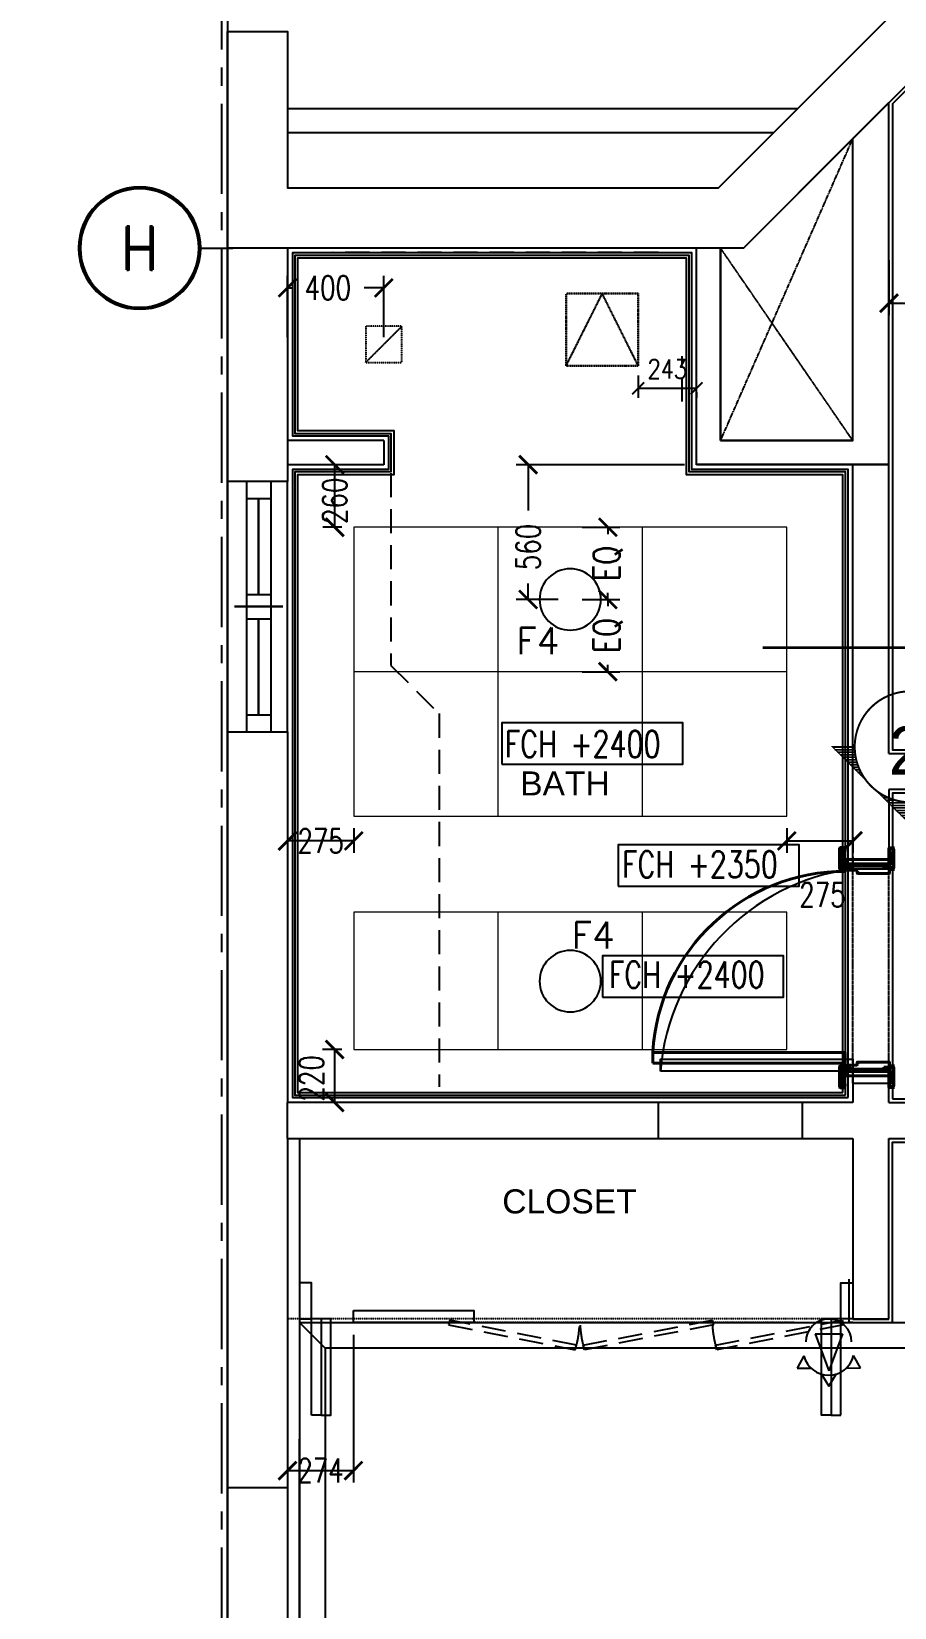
# Model space of a CAD drawing. Header units: millimetres. Extents: x 186805 to 449048, y 2167 to 51540.
# Drawn here: x 419714 to 423301, y 9284 to 15832 of the extents above; entities that cross this region are included whole.
import ezdxf
from ezdxf.enums import TextEntityAlignment as Align

# ---------------------------------------------------------------- set-up
doc = ezdxf.new("R2010")
doc.units = ezdxf.units.MM
for name, pattern in [('BC$0$DASHDOT2', [0.5, 0.25, -0.125, 0, -0.125]), ('BC$0$HIDDEN', [0.375, 0.25, -0.125]), ('BC$0$XR-BAS2-BLOCK-B$1$CENTER', [2, 1.25, -0.25, 0.25, -0.25]), ('CENTER', [2, 1.25, -0.25, 0.25, -0.25]), ('HIDDEN', [0.375, 0.25, -0.125]), ('HIDDEN2', [0.1875, 0.125, -0.0625]), ('PHANTOM2', [1.25, 0.625, -0.125, 0.125, -0.125, 0.125, -0.125]), ('TYPICAL.FLR HVAC DUCTING_xref(NID-R5-MO)$0$TYPICAL FLR.-HVAC_xref$0$HIDDEN', [0.375, 0.25, -0.125])]:
    doc.linetypes.add(name, pattern=pattern)
doc.layers.get('0').update_dxf_attribs({"linetype": 'CONTINUOUS'})
doc.layers.get('Defpoints').update_dxf_attribs({"linetype": 'CONTINUOUS'})
for name, color, linetype, lineweight in [('0-60x60-C', 3, 'CONTINUOUS', 13), ('1', 130, 'CONTINUOUS', 40), ('ACCESS PANEL', 170, 'CONTINUOUS', 30), ('wall', 4, 'CONTINUOUS', 25)]:
    doc.layers.add(name, color=color, linetype=linetype, lineweight=lineweight)
for name, color, linetype in [('0-cornice-C', 3, 'CONTINUOUS'), ('0TG-grid', 9, 'CENTER'), ('0TG-opening indicator', 8, 'PHANTOM2'), ('0TG-text', 4, 'CONTINUOUS'), ('5 cm Ins.plasticboard', 211, 'CONTINUOUS'), ('A-ABOVE DOOR', 1, 'HIDDEN2'), ('A-CONC-BLDG', 6, 'CONTINUOUS'), ('a-door', 4, 'CONTINUOUS'), ('a-hatch shaft', 7, 'CONTINUOUS'), ('A-JOINT', 4, 'CONTINUOUS'), ('a-wall', 140, 'CONTINUOUS'), ('A-WIND', 4, 'CONTINUOUS'), ('ALAN', 6, 'CONTINUOUS'), ('BC$0$SHORE-AXE$0$A-SYMBOLS', 55, 'CONTINUOUS'), ('BC-dim', 1, 'CONTINUOUS'), ('BC-TILES', 2, 'CONTINUOUS'), ('dimension', 7, 'CONTINUOUS'), ('E-ARMATUR', 2, 'CONTINUOUS'), ('MEP', 16, 'CONTINUOUS'), ('SHADOW LINE', 151, 'CONTINUOUS'), ('SITE SURVEY ROOM$0$SITE SURVEY ROOM$0$DECORATIVE DETAILS-1$0$WALL FIXTURE DETAILS$0$ECO-WORLD DETAILS$0$FINAL ECO-1#$0$REV ECO$0$FINAL DRGS1$0$REFER', 7, 'CONTINUOUS'), ('TEXT', 3, 'CONTINUOUS')]:
    doc.layers.add(name, color=color, linetype=linetype)
doc.layers.add('D-ACC 100mm THICK', color=172, linetype='CONTINUOUS', true_color=0x0a0adb)
doc.layers.add('D-ACC-150MM THICK', color=97, linetype='CONTINUOUS', true_color=0x309d2a)
doc.styles.add('BC$0$SHORE-AXE$0$ROMAND', font='ROMAND')
doc.styles.add('BW.B$0$SAS', font='sanss___.ttf')
doc.styles.add('ROMANS', font='ROMANS.shx', dxfattribs={"width": 0.8})
doc.styles.add('ROMANS_075', font='romans.shx', dxfattribs={"width": 0.75})
doc.dimstyles.new('ARCH_1-50B$0', dxfattribs={"dimscale": 1000, "dimtxt": 0.11, "dimasz": 0.075, "dimexe": 0.05, "dimexo": 0.05, "dimgap": 0.055, "dimtad": 0, "dimdec": 0, "dimrnd": 1, "dimzin": 12, "dimdsep": 46, "dimtxsty": 'ROMANS_075', "dimblk1": 'ARCHTICK', "dimblk2": 'ARCHTICK', "dimsah": 1, "dimcen": 0.07, "dimclrd": 9, "dimclre": 9, "dimadec": 0, "dimazin": 0, "dimtfac": 1, "dimtdec": 0, "dimtofl": 0, "dimtmove": 0, "dimatfit": 3, "dimldrblk": 'ARCHTICK', "dimfxl": 0.05, "dimtolj": 1, "dimtzin": 12, "dimarcsym": 0})
doc.dimstyles.new('DIM-100', dxfattribs={"dimtxt": 90, "dimasz": 40, "dimexe": 40, "dimexo": 40, "dimgap": 40, "dimtad": 1, "dimdec": 0, "dimtxsty": 'ROMANS', "dimblk": 'ARCHTICK', "dimcen": 150, "dimclrd": 30, "dimclre": 30, "dimclrt": 30, "dimadec": 0, "dimazin": 0, "dimtfac": 1, "dimtdec": 0, "dimtmove": 0, "dimatfit": 3, "dimfxl": 1, "dimarcsym": 0})

# ---------------------------------------------------------------- blocks, each defined once
blk = doc.blocks.new('A$C7C4A1575')
at = {"layer": 'A-ABOVE DOOR', "color": 8}
for p, q in [((25895.1, 41050), (28245.1, 41050)), ((25745.1, 40070), (25745.1, 39140)), ((25895.1, 40070), (25895.1, 39140))]:
    blk.add_line(p, q, dxfattribs=at)
at = {"layer": 'A-ABOVE DOOR', "color": 8, "linetype": 'Continuous'}
for p, q in [((28245.1, 38610), (28245.1, 37570)), ((28495.1, 38610), (28495.1, 37570))]:
    blk.add_line(p, q, dxfattribs=at)
at = {"layer": 'A-CONC-BLDG', "color": 8}
blk.add_lwpolyline([(28495.1, 41750), (28245.1, 41750), (28245.1, 45150), (28495.1, 45150)], close=True, dxfattribs=at)
blk.add_lwpolyline([(23051.2, 31615.1), (22945.1, 31721.2), (22945.1, 33194.8), (26350.3, 36600), (28495.1, 36600), (28495.1, 35700), (28245.1, 35700), (28245.1, 36350), (26453.8, 36350), (23195.1, 33091.3), (23195.1, 31759)], dxfattribs=at)
at = {"layer": 'a-door', "color": 8, "lineweight": -3}
for points in [[(25945.1, 41450), (25945.1, 40900), (25895.1, 40900), (25895.1, 41050), (26025.1, 41050)], [(25985.1, 41450), (25945.1, 41450)], [(25985.1, 41050), (25985.1, 41450), (26025.1, 41450), (26025.1, 41050)], [(28105.1, 41450), (28065.1, 41450), (28065.1, 41050), (28145.1, 41050)], [(28105.1, 41050), (28105.1, 41450), (28145.1, 41450)], [(28145.1, 41450), (28145.1, 40900), (28195.1, 40900), (28195.1, 41050), (28145.1, 41050)]]:
    blk.add_lwpolyline(points, dxfattribs=at)
at = {"layer": 'a-door', "color": 8}
for points in [[(25745.1, 40070), (25745.1, 40020), (26695.1, 40020)], [(26695.1, 40020), (26695.1, 39970), (25895.1, 39970), (25895.1, 40070)], [(25895.1, 39130), (25895.1, 39180), (25745.1, 39180), (25745.1, 39130)]]:
    blk.add_lwpolyline(points, dxfattribs=at)
blk.add_arc((25775.3, 40095.1), 922.9, 277.46101, 355.33335, dxfattribs=at)
at = {"layer": 'A-JOINT', "color": 8}
blk.add_line((28195.1, 44900), (28195.1, 41550), dxfattribs=at)
blk.add_lwpolyline([(28245.1, 40300), (28195.1, 40300), (28195.1, 44900)], dxfattribs=at)
at = {"layer": 'a-wall', "color": 8}
for p, q in [((28245.1, 40300), (28245.1, 41750)), ((28495.1, 41750), (28495.1, 38610)), ((25745.1, 41050), (25745.1, 40300)), ((25895.1, 41050), (25745.1, 41050)), ((25895.1, 40300), (25895.1, 41050)), ((25745.1, 40300), (25505.1, 40300)), ((28245.1, 40300), (25895.1, 40300)), ((25745.1, 40150), (25505.1, 40150)), ((25745.1, 40150), (25745.1, 40070)), ((25895.1, 40150), (28245.1, 40150)), ((25895.1, 40070), (25895.1, 40150)), ((28245.1, 38610), (28245.1, 40150)), ((25895.1, 40070), (25745.1, 40070)), ((25745.1, 38850), (25745.1, 39140)), ((25745.1, 39140), (25895.1, 39140)), ((25895.1, 39140), (25895.1, 37500)), ((25895.1, 39140), (25895.1, 37500)), ((23045.1, 38850), (25745.1, 38850)), ((25745.1, 38700), (23045.1, 38700)), ((25745.1, 38700), (25745.1, 35994.8)), ((25745.1, 38700), (25745.1, 35994.8)), ((28495.1, 38610), (28245.1, 38610)), ((28245.1, 37570), (28495.1, 37570)), ((28245.1, 36600), (28245.1, 37570)), ((28495.1, 37570), (28495.1, 36600)), ((25745.1, 37500), (26545.1, 37500)), ((25745.1, 37500), (26545.1, 37500)), ((26545.1, 37500), (26545.1, 36600)), ((26545.1, 37500), (26545.1, 36600)), ((27845.1, 37400), (27845.1, 37500)), ((27845.1, 37400), (27845.1, 37500)), ((25895.1, 37400), (25895.1, 36144.8)), ((25895.1, 37400), (26445.1, 37400)), ((25895.1, 37400), (25895.1, 36144.8)), ((25895.1, 37400), (26445.1, 37400)), ((26445.1, 37400), (26445.1, 36600)), ((26445.1, 37400), (26445.1, 36600)), ((27845.1, 37400), (28245.1, 37400)), ((27845.1, 37400), (28245.1, 37400)), ((28245.1, 36120), (26223.8, 36120)), ((28245.1, 36020), (26123.8, 36020))]:
    blk.add_line(p, q, dxfattribs=at)
at = {"layer": 'A-WIND', "color": 8}
for p, q in [((28315.1, 37570), (28315.1, 38610)), ((28415.1, 37570), (28415.1, 38610)), ((28415.1, 38540), (28315.1, 38540)), ((28365.1, 38540), (28365.1, 38140)), ((28415.1, 38140), (28315.1, 38140)), ((28265.1, 38090), (28465.1, 38090)), ((28415.1, 38040), (28315.1, 38040)), ((28365.1, 38040), (28365.1, 37640)), ((28415.1, 37640), (28315.1, 37640))]:
    blk.add_line(p, q, dxfattribs=at)
at = {"layer": 'ALAN', "color": 8}
blk.add_lwpolyline([(29807.5, 32774), (28495.1, 34086.4), (28495.1, 45150), (27320.1, 45150), (27320.1, 45100), (25320.1, 45100), (25320.1, 45150), (23620.1, 45150), (23620.1, 45100), (21620.1, 45100), (21620.1, 45150), (19920.1, 45150)], dxfattribs=at)
blk = doc.blocks.new('A$C32DD6ECA')
at = {"layer": '0-60x60-C', "color": 16, "xscale": 0.0418312498368323, "yscale": 0.0418312498368323, "zscale": 0.0418312498368323, "rotation": 180}
blk.add_blockref('A$C7C4A1575', (4397.08, 2202.64), dxfattribs=at)
blk = doc.blocks.new('W3')
at = {"layer": 'A-WIND'}
for p, q in [((-500, 230), (-500, 30)), ((-1020, 180), (20, 180)), ((-950, 80), (-950, 180)), ((-550, 80), (-550, 180)), ((-450, 80), (-450, 180)), ((-50, 80), (-50, 180)), ((-1020, 80), (20, 80)), ((-550, 130), (-950, 130)), ((-50, 130), (-450, 130))]:
    blk.add_line(p, q, dxfattribs=at)
blk = doc.blocks.new('_ArchTick')
at = {"color": 0, "linetype": 'ByBlock', "const_width": 0.15}
blk.add_lwpolyline([(-0.5, -0.5), (0.5, 0.5)], dxfattribs=at)
blk = doc.blocks.new('*D37')
at = {"layer": 'Defpoints', "color": 0, "transparency": 16777216}
for p in [(-580576.9, -210324.1), (-580851.9, -210397.9), (-580851.9, -210427.3)]:
    blk.add_point(p, dxfattribs=at)
at = {"layer": 'dimension', "color": 9, "lineweight": -2, "transparency": 16777216}
for p, q in [((-580576.9, -210374.1), (-580576.9, -210477.3)), ((-580576.9, -210427.3), (-580851.9, -210427.3)), ((-580851.9, -210447.9), (-580851.9, -210477.3))]:
    blk.add_line(p, q, dxfattribs=at)
at = {"layer": 'dimension', "color": 9, "lineweight": -2, "transparency": 16777216, "xscale": 75, "yscale": 75, "zscale": 75, "rotation": 180}
blk.add_blockref('_ArchTick', (-580851.9, -210427.3), dxfattribs=at)
at = {"layer": 'dimension', "color": 9, "lineweight": -2, "transparency": 16777216, "xscale": 75, "yscale": 75, "zscale": 75}
blk.add_blockref('_ArchTick', (-580576.9, -210427.3), dxfattribs=at)
at = {"layer": 'dimension', "color": 0, "transparency": 16777216, "insert": (-580714.4, -210427.3), "char_height": 100, "attachment_point": 5, "style": 'ROMANS_075'}
blk.add_mtext('\\A1;275', dxfattribs=at)
blk = doc.blocks.new('*D39')
at = {"layer": 'Defpoints', "color": 0, "transparency": 16777216}
for p in [(-578776.9, -210324.1), (-578501.9, -210361.4), (-578501.9, -210427.3)]:
    blk.add_point(p, dxfattribs=at)
at = {"layer": 'dimension', "color": 9, "lineweight": -2, "transparency": 16777216}
for p, q in [((-578776.9, -210374.1), (-578776.9, -210477.3)), ((-578776.9, -210427.3), (-578501.9, -210427.3)), ((-578501.9, -210411.4), (-578501.9, -210477.3))]:
    blk.add_line(p, q, dxfattribs=at)
at = {"layer": 'dimension', "color": 9, "lineweight": -2, "transparency": 16777216, "xscale": 75, "yscale": 75, "zscale": 75, "rotation": 180}
blk.add_blockref('_ArchTick', (-578776.9, -210427.3), dxfattribs=at)
at = {"layer": 'dimension', "color": 9, "lineweight": -2, "transparency": 16777216, "xscale": 75, "yscale": 75, "zscale": 75}
blk.add_blockref('_ArchTick', (-578501.9, -210427.3), dxfattribs=at)
at = {"layer": 'dimension', "color": 0, "transparency": 16777216, "insert": (-578628.5, -210651.3), "char_height": 100, "attachment_point": 5, "style": 'ROMANS_075'}
blk.add_mtext('\\A1;275', dxfattribs=at)
blk = doc.blocks.new('*D45')
at = {"layer": 'Defpoints', "color": 0, "transparency": 16777216}
for p in [(-580576.9, -211294.1), (-580656.1, -211514.1), (-580576.9, -211514.1)]:
    blk.add_point(p, dxfattribs=at)
at = {"layer": 'dimension', "color": 9, "lineweight": -2, "transparency": 16777216}
for p, q in [((-580626.9, -211294.1), (-580706.1, -211294.1)), ((-580656.1, -211294.1), (-580656.1, -211514.1)), ((-580626.9, -211514.1), (-580706.1, -211514.1))]:
    blk.add_line(p, q, dxfattribs=at)
at = {"layer": 'dimension', "color": 9, "lineweight": -2, "transparency": 16777216, "xscale": 75, "yscale": 75, "zscale": 75}
for p, rotation in [((-580656.1, -211294.1), 90), ((-580656.1, -211514.1), 270)]:
    blk.add_blockref('_ArchTick', p, dxfattribs=dict(at, rotation=rotation))
at = {"layer": 'dimension', "color": 0, "transparency": 16777216, "insert": (-580752.3, -211414.1), "char_height": 100, "attachment_point": 5, "rotation": 90, "style": 'ROMANS_075'}
blk.add_mtext('\\A1;220', dxfattribs=at)
blk = doc.blocks.new('*D149')
at = {"layer": 'Defpoints', "color": 0, "transparency": 16777216}
for p in [(-579851.6, -208864.1), (-579151.9, -208864.1), (-579676.9, -209424.1)]:
    blk.add_point(p, dxfattribs=at)
at = {"layer": 'dimension', "color": 9, "lineweight": -2, "transparency": 16777216}
for p, q in [((-579201.9, -208864.1), (-579901.6, -208864.1)), ((-579851.6, -208864.1), (-579851.6, -209054.5)), ((-579851.6, -209424.1), (-579851.6, -209357.4)), ((-579726.9, -209424.1), (-579901.6, -209424.1))]:
    blk.add_line(p, q, dxfattribs=at)
at = {"layer": 'dimension', "color": 9, "lineweight": -2, "transparency": 16777216, "xscale": 75, "yscale": 75, "zscale": 75}
for p, rotation in [((-579851.6, -208864.1), 90), ((-579851.6, -209424.1), 270)]:
    blk.add_blockref('_ArchTick', p, dxfattribs=dict(at, rotation=rotation))
at = {"layer": 'dimension', "color": 0, "transparency": 16777216, "insert": (-579851.6, -209206), "char_height": 100, "attachment_point": 5, "rotation": 90, "style": 'ROMANS_075'}
blk.add_mtext('\\A1;560', dxfattribs=at)
blk = doc.blocks.new('*D170')
at = {"layer": 'Defpoints', "color": 0, "transparency": 16777216}
for p in [(-580655.8, -208864.1), (-580576.9, -208864.1), (-580576.9, -209124.1)]:
    blk.add_point(p, dxfattribs=at)
at = {"layer": 'dimension', "color": 9, "lineweight": -2, "transparency": 16777216}
for p, q in [((-580626.9, -208864.1), (-580705.8, -208864.1)), ((-580655.8, -209124.1), (-580655.8, -208864.1)), ((-580626.9, -209124.1), (-580705.8, -209124.1))]:
    blk.add_line(p, q, dxfattribs=at)
at = {"layer": 'dimension', "color": 9, "lineweight": -2, "transparency": 16777216, "xscale": 75, "yscale": 75, "zscale": 75}
for p, rotation in [((-580655.8, -208864.1), 90), ((-580655.8, -209124.1), 270)]:
    blk.add_blockref('_ArchTick', p, dxfattribs=dict(at, rotation=rotation))
at = {"layer": 'dimension', "color": 0, "transparency": 16777216, "insert": (-580655.8, -209014.1), "char_height": 100, "attachment_point": 5, "rotation": 90, "style": 'ROMANS_075'}
blk.add_mtext('\\A1;260', dxfattribs=at)
blk = doc.blocks.new('*D177')
at = {"layer": 'Defpoints', "color": 0, "transparency": 16777216}
for p in [(-578351.9, -207964.1), (-576262.4, -207964.1), (-578351.9, -208192.7)]:
    blk.add_point(p, dxfattribs=at)
at = {"layer": 'dimension', "color": 9, "lineweight": -2, "transparency": 16777216}
for p, q in [((-578351.9, -208014.1), (-578351.9, -208242.7)), ((-576262.4, -208014.1), (-576262.4, -208242.7)), ((-578351.9, -208192.7), (-577764.5, -208192.7)), ((-576262.4, -208192.7), (-577393.8, -208192.7))]:
    blk.add_line(p, q, dxfattribs=at)
at = {"layer": 'dimension', "color": 9, "lineweight": -2, "transparency": 16777216, "xscale": 75, "yscale": 75, "zscale": 75, "rotation": 180}
blk.add_blockref('_ArchTick', (-578351.9, -208192.7), dxfattribs=at)
at = {"layer": 'dimension', "color": 9, "lineweight": -2, "transparency": 16777216, "xscale": 75, "yscale": 75, "zscale": 75}
blk.add_blockref('_ArchTick', (-576262.4, -208192.7), dxfattribs=at)
at = {"layer": 'dimension', "color": 0, "transparency": 16777216, "insert": (-577579.2, -208192.7), "char_height": 100, "attachment_point": 5, "style": 'ROMANS_075'}
blk.add_mtext('\\A1;2089', dxfattribs=at)
blk = doc.blocks.new('*D184')
at = {"layer": 'Defpoints', "color": 0, "transparency": 16777216}
for p in [(-580851.9, -208129.1), (-580851.9, -208384.1), (-580451.9, -208384.1)]:
    blk.add_point(p, dxfattribs=at)
at = {"layer": 'dimension', "color": 9, "lineweight": -2, "transparency": 16777216}
for p, q in [((-580851.9, -208334.1), (-580851.9, -208079.1)), ((-580451.9, -208334.1), (-580451.9, -208079.1)), ((-580851.9, -208129.1), (-580835.8, -208129.1)), ((-580451.9, -208129.1), (-580532.9, -208129.1))]:
    blk.add_line(p, q, dxfattribs=at)
at = {"layer": 'dimension', "color": 9, "lineweight": -2, "transparency": 16777216, "xscale": 75, "yscale": 75, "zscale": 75, "rotation": 180}
blk.add_blockref('_ArchTick', (-580851.9, -208129.1), dxfattribs=at)
at = {"layer": 'dimension', "color": 9, "lineweight": -2, "transparency": 16777216, "xscale": 75, "yscale": 75, "zscale": 75}
blk.add_blockref('_ArchTick', (-580451.9, -208129.1), dxfattribs=at)
at = {"layer": 'dimension', "color": 0, "transparency": 16777216, "insert": (-580684.3, -208129.1), "char_height": 100, "attachment_point": 5, "style": 'ROMANS_075'}
blk.add_mtext('\\A1;400', dxfattribs=at)
blk = doc.blocks.new('f44')
at = {"layer": 'E-ARMATUR', "color": 16}
blk.add_circle((0, 0), 127.5, dxfattribs=at)
blk = doc.blocks.new('*D113')
at = {"layer": 'Defpoints', "color": 0, "transparency": 16777216}
for p in [(-580577.9, -212429.1), (-580851.9, -212751.6), (-580577.9, -213044)]:
    blk.add_point(p, dxfattribs=at)
at = {"layer": 'dimension', "color": 9, "lineweight": -2, "transparency": 16777216}
for p, q in [((-580577.9, -212479.1), (-580577.9, -213094)), ((-580851.9, -212801.6), (-580851.9, -213094)), ((-580851.9, -213044), (-580577.9, -213044))]:
    blk.add_line(p, q, dxfattribs=at)
at = {"layer": 'dimension', "color": 9, "lineweight": -2, "transparency": 16777216, "xscale": 75, "yscale": 75, "zscale": 75, "rotation": 180}
blk.add_blockref('_ArchTick', (-580851.9, -213044), dxfattribs=at)
at = {"layer": 'dimension', "color": 9, "lineweight": -2, "transparency": 16777216, "xscale": 75, "yscale": 75, "zscale": 75}
blk.add_blockref('_ArchTick', (-580577.9, -213044), dxfattribs=at)
at = {"layer": 'dimension', "color": 0, "transparency": 16777216, "insert": (-580714.9, -213044), "char_height": 100, "attachment_point": 5, "style": 'ROMANS_075'}
blk.add_mtext('\\A1;274', dxfattribs=at)
blk = doc.blocks.new('*D132')
at = {"layer": 'Defpoints', "color": 0, "transparency": 16777216}
for p in [(-579676.9, -209124.1), (-579520.3, -209124.1), (-579677, -209424.1)]:
    blk.add_point(p, dxfattribs=at)
at = {"layer": 'dimension', "color": 9, "lineweight": -2, "transparency": 16777216}
for p, q in [((-579626.9, -209124.1), (-579470.3, -209124.1)), ((-579520.3, -209124.1), (-579520.3, -209152.3)), ((-579627, -209424.1), (-579470.3, -209424.1)), ((-579520.3, -209424.1), (-579520.3, -209395.9))]:
    blk.add_line(p, q, dxfattribs=at)
at = {"layer": 'dimension', "color": 9, "lineweight": -2, "transparency": 16777216, "xscale": 75, "yscale": 75, "zscale": 75}
for p, rotation in [((-579520.3, -209124.1), 90), ((-579520.3, -209424.1), 270)]:
    blk.add_blockref('_ArchTick', p, dxfattribs=dict(at, rotation=rotation))
at = {"layer": 'dimension', "color": 0, "transparency": 16777216, "insert": (-579520.3, -209274.1), "char_height": 110, "attachment_point": 5, "rotation": 90, "style": 'ROMANS_075'}
blk.add_mtext('\\A1;EQ', dxfattribs=at)
blk = doc.blocks.new('*D133')
at = {"layer": 'Defpoints', "color": 0, "transparency": 16777216}
for p in [(-579676.9, -209424.1), (-579520.3, -209424.1), (-579677, -209724.1)]:
    blk.add_point(p, dxfattribs=at)
at = {"layer": 'dimension', "color": 9, "lineweight": -2, "transparency": 16777216}
for p, q in [((-579626.9, -209424.1), (-579470.3, -209424.1)), ((-579520.3, -209424.1), (-579520.3, -209452.3)), ((-579627, -209724.1), (-579470.3, -209724.1)), ((-579520.3, -209724.1), (-579520.3, -209695.9))]:
    blk.add_line(p, q, dxfattribs=at)
at = {"layer": 'dimension', "color": 9, "lineweight": -2, "transparency": 16777216, "xscale": 75, "yscale": 75, "zscale": 75}
for p, rotation in [((-579520.3, -209424.1), 90), ((-579520.3, -209724.1), 270)]:
    blk.add_blockref('_ArchTick', p, dxfattribs=dict(at, rotation=rotation))
at = {"layer": 'dimension', "color": 0, "transparency": 16777216, "insert": (-579520.3, -209574.1), "char_height": 110, "attachment_point": 5, "rotation": 90, "style": 'ROMANS_075'}
blk.add_mtext('\\A1;EQ', dxfattribs=at)
blk = doc.blocks.new('*D269')
at = {"layer": 'ACCESS PANEL', "color": 8, "linetype": 'Continuous', "lineweight": -2, "transparency": 16777216}
for p, q in [((-579394.4, -208493.1), (-579394.4, -208586.6)), ((-579394.4, -208546.6), (-579151.9, -208546.6)), ((-579151.9, -208562.1), (-579151.9, -208586.6))]:
    blk.add_line(p, q, dxfattribs=at)
at = {"layer": 'Defpoints', "color": 0, "linetype": 'Continuous', "transparency": 16777216}
for p in [(-579394.4, -208453.1), (-579151.9, -208522.1), (-579151.9, -208546.6)]:
    blk.add_point(p, dxfattribs=at)
at = {"layer": 'ACCESS PANEL', "color": 8, "linetype": 'Continuous', "lineweight": -2, "transparency": 16777216, "xscale": 50, "yscale": 50, "zscale": 50, "rotation": 180}
blk.add_blockref('_ArchTick', (-579394.4, -208546.6), dxfattribs=at)
at = {"layer": 'ACCESS PANEL', "color": 8, "linetype": 'Continuous', "lineweight": -2, "transparency": 16777216, "xscale": 50, "yscale": 50, "zscale": 50}
blk.add_blockref('_ArchTick', (-579151.9, -208546.6), dxfattribs=at)
at = {"layer": 'ACCESS PANEL', "color": 2, "linetype": 'Continuous', "transparency": 16777216, "insert": (-579273.1, -208466.6), "char_height": 80, "attachment_point": 5, "style": 'ROMANS'}
blk.add_mtext('243', dxfattribs=at)
blk = doc.blocks.new('BC$0$SHORE-AXE$0$A-SYM18')
at = {"color": 0, "linetype": 'ByBlock'}
blk.add_line((0, 266), (0, 0), dxfattribs=at)
for radius in [508, 500, 492]:
    blk.add_circle((0, 774), radius, dxfattribs=at)
at = {"color": 0, "linetype": 'ByBlock', "style": 'BC$0$SHORE-AXE$0$ROMAND'}
blk.add_attdef('AXE_NUMBER', text='', height=360, dxfattribs=at).set_placement((0, 774), align=Align.MIDDLE)
blk = doc.blocks.new('A$C35C014DB')
at = {"layer": 'SITE SURVEY ROOM$0$SITE SURVEY ROOM$0$DECORATIVE DETAILS-1$0$WALL FIXTURE DETAILS$0$ECO-WORLD DETAILS$0$FINAL ECO-1#$0$REV ECO$0$FINAL DRGS1$0$REFER'}
h = blk.add_hatch(dxfattribs=at)
h.set_pattern_fill('ANSI31', color=8, scale=82.345676, angle=136.12912, style=0)
h.set_pattern_definition([(358.87088, (7664.575, 10813.092), (-0.202834, -10.29121), [])])
h.paths.add_polyline_path([(3595.5, 9791.8, -0.333605), (3318.7, 9791.2), (3457.4, 9653.1)])
h.paths.add_polyline_path([(3226.1, 9975.4), (3133.9, 9975.2), (3272.6, 9837, -0.162403)])
h.paths.add_polyline_path([(3779.5, 9976.6), (3687.3, 9976.4, -0.162403), (3641.4, 9837.8)])
h.paths.add_polyline_path([(3075.5, 9863.3), (3075.2, 10011.4), (3148.7, 10011.6), (3149, 9863.4)], flags=9)
at = {"color": 8, "linetype": 'BC$0$HIDDEN', "ltscale": 400}
for p, q in [((2408.7, 12030.4), (1056.4, 12030.1)), ((2508.3, 11410.2), (2508.3, 11599.4))]:
    blk.add_line(p, q, dxfattribs=at)
at = {"color": 9}
for points in [[(6053.6, 9962.9), (6053.6, 10562.9), (6233.6, 10562.9), (6233.6, 10413.2), (7153.6, 11333.2), (7153.6, 13382.9), (6753.6, 13382.9), (6753.6, 13562.9), (7153.6, 13562.9), (7153.6, 14732.9), (6089.7, 14732.9), (5779.7, 15043), (3383.6, 12646.9), (3383.6, 9962.9)], [(3383.6, 8512.9), (6053.6, 8512.9), (6053.6, 9782.9), (3383.6, 9782.9)]]:
    blk.add_lwpolyline(points, close=True, dxfattribs=at)
at = {"color": 8, "linetype": 'BC$0$HIDDEN', "ltscale": 400}
blk.add_lwpolyline([(1298.6, 11113.4), (1298.6, 10313.4), (1498.6, 10113.4), (1498.6, 8563.3)], dxfattribs=at)
at = {"color": 9}
for points in [[(3203.6, 7582.9), (3383.6, 7582.9), (3383.6, 8332.9), (4703.6, 8332.9), (4703.6, 3762.9), (918.6, 3762.9), (918.6, 3762.9)], [(3218.6, 7582.9), (3203.6, 7582.9), (3203.6, 7762.9), (3203.6, 7762.9)]]:
    blk.add_lwpolyline(points, dxfattribs=at)
at = {"color": 8, "linetype": 'BC$0$HIDDEN', "ltscale": 400}
for points in [[(1537.6, 7573.6), (2064, 7469.8), (2069.6, 7489), (1542.7, 7592.9)], [(2638.6, 7573.6), (2103.1, 7469.8), (2097.6, 7489), (2633.4, 7592.9)], [(3179.6, 7573.6), (2653.1, 7469.8), (2647.6, 7489), (3174.4, 7592.9)]]:
    blk.add_lwpolyline(points, close=True, dxfattribs=at)
for centre, start, end in [((1675.6, 7592.9), 342.37533, 357.18675), ((2491.6, 7592.9), 182.81325, 197.62467), ((3041.6, 7592.9), 182.81325, 197.62467)]:
    blk.add_arc(centre, 407.5, start, end, dxfattribs=at)
at = {"layer": '0-60x60-C', "color": 1}
for p, q in [((1743.6, 9687.9), (1743.6, 10887.9)), ((2343.6, 9687.9), (2343.6, 10887.9)), ((2943.6, 10287.9), (1143.6, 10287.9)), ((1743.6, 8717.9), (1743.6, 9287.9)), ((2343.6, 8717.9), (2343.6, 9287.9))]:
    blk.add_line(p, q, dxfattribs=at)
blk.add_lwpolyline([(1143.6, 10887.9), (1143.6, 9687.9), (2943.6, 9687.9), (2943.6, 9687.9), (2943.6, 10887.9), (2943.6, 10887.9)], close=True, dxfattribs=at)
blk.add_lwpolyline([(1143.6, 9287.9), (1143.6, 8717.9), (2943.6, 8717.9), (2943.6, 9287.9), (1143.6, 9287.9)], dxfattribs=at)
at = {"layer": '0-cornice-C', "color": 1}
for p, q in [((1024.6, 7476.9), (918.6, 7582.9)), ((918.6, 7582.9), (3218.6, 7582.9))]:
    blk.add_line(p, q, dxfattribs=at)
at = {"layer": '0-cornice-C', "color": 5}
blk.add_line((3368.6, 7582.9), (4718.6, 7582.9), dxfattribs=at)
at = {"layer": '0-cornice-C', "color": 1}
blk.add_lwpolyline([(1024.6, 3868.9), (4597.6, 3868.9), (4597.6, 7476.9), (1024.6, 7476.9)], close=True, dxfattribs=at)
at = {"layer": '0TG-grid', "linetype": 'BC$0$XR-BAS2-BLOCK-B$1$CENTER', "ltscale": 300}
blk.add_line((593.6, 15047.9), (593.6, 1497.9), dxfattribs=at)
at = {"layer": '0TG-opening indicator', "color": 1}
for p, q in [((2668.6, 11247.9), (3218.6, 12503.1)), ((3218.6, 11247.9), (2668.6, 12047.9))]:
    blk.add_line(p, q, dxfattribs=at)
at = {"layer": '1', "color": 8}
for p, q in [((3163.6, 9468.9), (3163.6, 9554.9)), ((3165.6, 9556.9), (3188.6, 9556.9)), ((3168.1, 9474.9), (3168.1, 9548.9)), ((3170.1, 9550.9), (3186.1, 9550.9)), ((3186.1, 9540.9), (3183.1, 9540.9)), ((3183.1, 9540.9), (3183.1, 9484.9)), ((3186.1, 9550.9), (3186.1, 9540.9)), ((3188.6, 9489.9), (3188.6, 9507.9)), ((3188.6, 9507.9), (3368.6, 9507.9)), ((3368.6, 9555.9), (3368.6, 9479.9)), ((3391.6, 9555.9), (3368.6, 9555.9)), ((3368.6, 9507.9), (3368.6, 9489.9)), ((3387.1, 9550.9), (3371.1, 9550.9)), ((3371.1, 9550.9), (3371.1, 9540.9)), ((3371.1, 9540.9), (3374.1, 9540.9)), ((3374.1, 9540.9), (3374.1, 9484.9)), ((3389.1, 9474.9), (3389.1, 9548.9)), ((3186.1, 9466.9), (3165.6, 9466.9)), ((3186.1, 9474.9), (3168.1, 9474.9)), ((3168.1, 9472.9), (3168.1, 9474.9)), ((3168.1, 9474.9), (3208.1, 9474.9)), ((3208.1, 9470.9), (3170.1, 9470.9)), ((3183.1, 9484.9), (3186.1, 9484.9)), ((3186.1, 9484.9), (3186.1, 9474.9)), ((3221.1, 9479.9), (3186.1, 9479.9)), ((3186.1, 9479.9), (3186.1, 9474.9)), ((3186.1, 9474.9), (3210.1, 9474.9)), ((3210.1, 9470.9), (3186.1, 9470.9)), ((3186.1, 9470.9), (3186.1, 9464.9)), ((3188.1, 9462.9), (3234.1, 9462.9)), ((3368.6, 9489.9), (3188.6, 9489.9)), ((3206.6, 9489.9), (3206.6, 9479.9)), ((3206.6, 9479.9), (3350.6, 9479.9)), ((3208.1, 9474.9), (3208.1, 9470.9)), ((3210.1, 9474.9), (3210.1, 9470.9)), ((3261.1, 9479.9), (3226.1, 9479.9)), ((3236.1, 9460.9), (3236.1, 9459.2)), ((3236.1, 9459.2), (3237.1, 9459.2)), ((3236.1, 9457.1), (3238.1, 9457.1)), ((3236.1, 9457.1), (3236.1, 9451.9)), ((3237.1, 9459.2), (3239.1, 9459.2)), ((3238.1, 9457.1), (3239.1, 9457.1)), ((3238.1, 9449.9), (3369.1, 9449.9)), ((3239.1, 9457.1), (3239.1, 9459.2)), ((3261.1, 9479.9), (3266.1, 9479.9)), ((3331.1, 9479.9), (3266.1, 9479.9)), ((3371.1, 9479.9), (3336.1, 9479.9)), ((3347.1, 9470.9), (3347.1, 9474.9)), ((3347.1, 9474.9), (3371.1, 9474.9)), ((3371.1, 9470.9), (3347.1, 9470.9)), ((3349.1, 9474.9), (3349.1, 9470.9)), ((3389.1, 9474.9), (3349.1, 9474.9)), ((3349.1, 9470.9), (3387.1, 9470.9)), ((3350.6, 9489.9), (3350.6, 9479.9)), ((3374.1, 9484.9), (3371.1, 9484.9)), ((3371.1, 9484.9), (3371.1, 9474.9)), ((3371.1, 9474.9), (3371.1, 9479.9)), ((3371.1, 9474.9), (3389.1, 9474.9)), ((3371.1, 9451.9), (3371.1, 9470.9)), ((3371.1, 9465.9), (3391.6, 9465.9)), ((3389.1, 9472.9), (3389.1, 9474.9)), ((2386.7, 8660.7), (2386.7, 8705.7)), ((2386.7, 8705.7), (3186.7, 8705.7)), ((3186.7, 8660.7), (2386.7, 8660.7)), ((3163.6, 8646.9), (3163.6, 8560.9)), ((3186.1, 8648.9), (3165.6, 8648.9)), ((3208.1, 8644.9), (3170.1, 8644.9)), ((3186.1, 8644.9), (3186.1, 8650.9)), ((3210.1, 8644.9), (3186.1, 8644.9)), ((3186.7, 8705.7), (3186.7, 8660.7)), ((3188.1, 8652.9), (3234.1, 8652.9)), ((3208.1, 8640.9), (3208.1, 8644.9)), ((3210.1, 8640.9), (3210.1, 8644.9)), ((3236.1, 8658.8), (3236.1, 8663.9)), ((3236.1, 8658.8), (3238.1, 8658.8)), ((3236.1, 8654.9), (3236.1, 8656.7)), ((3236.1, 8656.7), (3237.1, 8656.7)), ((3237.1, 8656.7), (3239.1, 8656.7)), ((3238.1, 8665.9), (3369.1, 8665.9)), ((3238.1, 8658.8), (3239.1, 8658.8)), ((3239.1, 8658.8), (3239.1, 8656.7)), ((3371.1, 8644.9), (3347.1, 8644.9)), ((3347.1, 8644.9), (3347.1, 8640.9)), ((3349.1, 8640.9), (3349.1, 8644.9)), ((3349.1, 8644.9), (3387.1, 8644.9)), ((3371.1, 8663.9), (3371.1, 8644.9)), ((3371.1, 8649.9), (3391.6, 8649.9)), ((3168.1, 8642.9), (3168.1, 8640.9)), ((3186.1, 8640.9), (3168.1, 8640.9)), ((3168.1, 8640.9), (3168.1, 8566.9)), ((3168.1, 8640.9), (3208.1, 8640.9)), ((3183.1, 8574.9), (3183.1, 8630.9)), ((3183.1, 8630.9), (3186.1, 8630.9)), ((3186.1, 8635.9), (3186.1, 8640.9)), ((3186.1, 8640.9), (3210.1, 8640.9)), ((3186.1, 8630.9), (3186.1, 8640.9)), ((3221.1, 8635.9), (3186.1, 8635.9)), ((3368.6, 8625.9), (3188.6, 8625.9)), ((3188.6, 8625.9), (3188.6, 8607.9)), ((3188.6, 8607.9), (3368.6, 8607.9)), ((3206.6, 8625.9), (3206.6, 8635.9)), ((3206.6, 8635.9), (3350.6, 8635.9)), ((3261.1, 8635.9), (3226.1, 8635.9)), ((3261.1, 8635.9), (3266.1, 8635.9)), ((3331.1, 8635.9), (3266.1, 8635.9)), ((3371.1, 8635.9), (3336.1, 8635.9)), ((3347.1, 8640.9), (3371.1, 8640.9)), ((3389.1, 8640.9), (3349.1, 8640.9)), ((3350.6, 8625.9), (3350.6, 8635.9)), ((3368.6, 8559.9), (3368.6, 8635.9)), ((3368.6, 8607.9), (3368.6, 8625.9)), ((3371.1, 8630.9), (3371.1, 8640.9)), ((3371.1, 8640.9), (3389.1, 8640.9)), ((3371.1, 8640.9), (3371.1, 8635.9)), ((3374.1, 8630.9), (3371.1, 8630.9)), ((3374.1, 8574.9), (3374.1, 8630.9)), ((3389.1, 8642.9), (3389.1, 8640.9)), ((3389.1, 8640.9), (3389.1, 8566.9)), ((3165.6, 8558.9), (3188.6, 8558.9)), ((3170.1, 8564.9), (3186.1, 8564.9)), ((3186.1, 8574.9), (3183.1, 8574.9)), ((3186.1, 8564.9), (3186.1, 8574.9)), ((3391.6, 8559.9), (3368.6, 8559.9)), ((3371.1, 8574.9), (3374.1, 8574.9)), ((3371.1, 8564.9), (3371.1, 8574.9)), ((3387.1, 8564.9), (3371.1, 8564.9))]:
    blk.add_line(p, q, dxfattribs=at)
for centre, radius, start, end in [((3165.6, 9554.9), 2, 90, 180), ((3170.1, 9548.9), 2, 90, 180), ((3387.1, 9548.9), 2, 0, 90), ((3182.6, 8661.1), 796.8, 89.56818, 176.79568), ((3165.6, 9468.9), 2, 180, 270), ((3170.1, 9472.9), 2, 180, 270), ((3188.1, 9464.9), 2, 180, 270), ((3234.1, 9460.9), 2, 0, 90), ((3238.1, 9451.9), 2, 180, 270), ((3369.1, 9451.9), 2, 270, 0), ((3387.1, 9472.9), 2, 270, 0), ((3165.6, 8646.9), 2, 90, 180), ((3170.1, 8642.9), 2, 90, 180), ((3188.1, 8650.9), 2, 90, 180), ((3234.1, 8654.9), 2, 270, 0), ((3238.1, 8663.9), 2, 90, 180), ((3369.1, 8663.9), 2, 0, 90), ((3387.1, 8642.9), 2, 0, 90), ((3165.6, 8560.9), 2, 180, 270), ((3170.1, 8566.9), 2, 180, 270), ((3387.1, 8566.9), 2, 270, 0)]:
    blk.add_arc(centre, radius, start, end, dxfattribs=at)
at = {"layer": '5 cm Ins.plasticboard'}
blk.add_lwpolyline([(868.6, 8347.9), (918.6, 8347.9), (918.6, 3747.9)], dxfattribs=at)
at = {"layer": 'A-ABOVE DOOR', "linetype": 'Continuous'}
for p, q in [((618.6, 10038), (618.6, 11078)), ((868.6, 10038), (868.6, 11078))]:
    blk.add_line(p, q, dxfattribs=at)
at = {"layer": 'A-ABOVE DOOR'}
for p, q in [((3218.6, 8577.9), (3218.6, 9507.9)), ((3368.6, 8577.9), (3368.6, 9507.9)), ((2973.6, 7582.9), (1498.6, 7582.9))]:
    blk.add_line(p, q, dxfattribs=at)
at = {"layer": 'A-CONC-BLDG'}
blk.add_lwpolyline([(6062.5, 17032.8), (6168.6, 16926.8), (6168.6, 15453.1), (2763.4, 12047.9), (618.6, 12047.9), (618.6, 12947.9), (868.6, 12947.9), (868.6, 12297.9), (2659.8, 12297.9), (5918.6, 15556.7), (5918.6, 16888.9)], dxfattribs=at)
blk.add_lwpolyline([(618.6, 6897.9), (868.6, 6897.9), (868.6, 3497.9), (618.6, 3497.9)], close=True, dxfattribs=at)
at = {"layer": 'a-hatch shaft', "color": 140}
blk.add_lwpolyline([(2668.6, 11247.9), (3218.6, 11247.9), (3218.6, 12503.1), (2763.4, 12047.9), (2668.6, 12047.9)], close=True, dxfattribs=at)
blk.add_lwpolyline([(2668.6, 11247.9), (3218.6, 11247.9), (3218.6, 12503.1), (2763.4, 12047.9), (2668.6, 12047.9)], close=True, dxfattribs=at)
at = {"layer": 'ACCESS PANEL', "linetype": 'HIDDEN', "ltscale": 0.4}
for p, q in [((2176.1, 11858.9), (2026.1, 11558.9)), ((2326.1, 11558.9), (2176.1, 11858.9))]:
    blk.add_line(p, q, dxfattribs=at)
at = {"layer": 'ACCESS PANEL', "linetype": 'HIDDEN2', "ltscale": 1.5}
blk.add_lwpolyline([(2026.1, 11558.9), (2326.1, 11558.9), (2326.1, 11858.9), (2026.1, 11858.9)], close=True, dxfattribs=at)
at = {"layer": 'BC-dim', "color": 2, "linetype": 'BC$0$DASHDOT2', "ltscale": 100, "const_width": 10}
blk.add_lwpolyline([(3457.2, 10205.5), (3457.2, 10387.6), (2843.3, 10387.6)], dxfattribs=at)
at = {"layer": 'BC-TILES', "color": 71}
blk.add_lwpolyline([(3198.6, 8517.9), (3198.6, 11127.9), (2548.6, 11127.9), (2548.6, 12027.9), (888.6, 12027.9), (888.6, 11267.9), (1288.6, 11267.9), (1288.6, 11127.9), (888.6, 11127.9), (888.6, 8517.9)], close=True, dxfattribs=at)
at = {"layer": 'BC-TILES'}
blk.add_lwpolyline([(3188.6, 8527.9), (3188.6, 11117.9), (2538.6, 11117.9), (2538.6, 12017.9), (898.6, 12017.9), (898.6, 11277.9), (1298.6, 11277.9), (1298.6, 11117.9), (898.6, 11117.9), (898.6, 8527.9)], close=True, dxfattribs=at)
at = {"layer": 'D-ACC 100mm THICK'}
blk.add_line((868.6, 11247.9), (868.6, 11147.9), dxfattribs=at)
blk.add_line((868.6, 11247.9), (868.6, 11147.9), dxfattribs=at)
at = {"layer": 'D-ACC-150MM THICK'}
for p, q in [((3218.6, 12503.1), (3368.6, 12653.1)), ((868.6, 8347.9), (868.6, 8497.9))]:
    blk.add_line(p, q, dxfattribs=at)
at = {"layer": 'MEP', "linetype": 'TYPICAL.FLR HVAC DUCTING_xref(NID-R5-MO)$0$TYPICAL FLR.-HVAC_xref$0$HIDDEN', "ltscale": 0.5}
blk.add_line((1193.6, 11572.9), (1343.6, 11722.9), dxfattribs=at)
at = {"layer": 'MEP'}
for p, q in [((1093.9, 7582.9), (1691.2, 7582.9)), ((1093.9, 7582.9), (1691.2, 7582.9)), ((1142.5, 7582.9), (1642.5, 7582.9)), ((1142.5, 7582.9), (1642.5, 7582.9)), ((3061.3, 7536.5), (3175, 7536.8)), ((3061.3, 7536.5), (3118.6, 7383.1)), ((3175, 7536.8), (3118.6, 7383.1)), ((3015.3, 7445.2), (2987, 7393.9)), ((3250.1, 7394.7), (3221.5, 7445.8)), ((2987, 7393.9), (3045.5, 7393.1)), ((3088.5, 7368.5), (3118.8, 7318.3)), ((3118.8, 7318.3), (3148.7, 7368.6)), ((3191.6, 7393.5), (3250.1, 7394.7))]:
    blk.add_line(p, q, dxfattribs=at)
at = {"layer": 'MEP', "linetype": 'TYPICAL.FLR HVAC DUCTING_xref(NID-R5-MO)$0$TYPICAL FLR.-HVAC_xref$0$HIDDEN', "ltscale": 0.5}
blk.add_lwpolyline([(1343.6, 11722.9), (1193.6, 11722.9), (1193.6, 11572.9), (1343.6, 11572.9)], close=True, dxfattribs=at)
at = {"layer": 'MEP'}
for points in [[(2409.8, 8347.9), (3009.8, 8347.9), (3009.8, 8497.9), (2409.8, 8497.9)], [(1142.5, 7632.9), (1642.5, 7632.9), (1642.5, 7582.9), (1142.5, 7582.9)], [(1142.5, 7632.9), (1642.5, 7632.9), (1642.5, 7582.9), (1142.5, 7582.9)]]:
    blk.add_lwpolyline(points, close=True, dxfattribs=at)
for points in [[(2617.8, 7858.2, 0, 0, 0), (2617.8, 7963.7, 0, 0, 0), (2652.2, 7963.7, 0, 0, 0), (2585.2, 8037.8, 0, 0, 0), (2617.8, 8037.8, 0, 0, 0), (2617.8, 8127.4, 60, 0, 0), (2617.8, 8277.4, 0, 0, 0)], [(2884.4, 7830.6, 0, 0, 0), (2884.4, 7963.7, 0, 0, 0), (2850, 7963.7, 0, 0, 0), (2916.9, 8037.8, 0, 0, 0), (2884.4, 8037.8, 0, 0, 0), (2884.4, 8127.4, 60, 0, 0), (2884.4, 8277.4, 0, 0, 0)], [(1232.4, 7484.4, 0, 0, 0), (1232.4, 7237.7, 75, 0, 0), (1232.4, 7087.7, 0, 0, 0)], [(1523.8, 7484.4, 0, 0, 0), (1523.8, 7237.7, 75, 0, 0), (1523.8, 7087.7, 0, 0, 0)]]:
    blk.add_lwpolyline(points, format="xyseb", dxfattribs=at)
for centre, radius, start, end in [((3118.2, 7502.8), 95.2, 0.15815, 180.15815), ((3118.3, 7470.2), 106.1, 193.65689, 346.6594)]:
    blk.add_arc(centre, radius, start, end, dxfattribs=at)
at = {"layer": 'SHADOW LINE'}
blk.add_lwpolyline([(3176.6, 8539.9), (3176.6, 11105.9), (2526.6, 11105.9), (2526.6, 12005.9), (910.6, 12005.9), (910.6, 11289.9), (1310.6, 11289.9), (1310.6, 11105.9), (910.6, 11105.9), (910.6, 8539.9)], close=True, dxfattribs=at)
at = {"layer": 'SITE SURVEY ROOM$0$SITE SURVEY ROOM$0$DECORATIVE DETAILS-1$0$WALL FIXTURE DETAILS$0$ECO-WORLD DETAILS$0$FINAL ECO-1#$0$REV ECO$0$FINAL DRGS1$0$REFER', "color": 8, "const_width": 8.23}
blk.add_lwpolyline([(3226.1, 9975.4, -1), (3687.3, 9976.4, -1), (3226.1, 9975.4)], format="xyb", dxfattribs=at)
at = {"layer": 'SITE SURVEY ROOM$0$SITE SURVEY ROOM$0$DECORATIVE DETAILS-1$0$WALL FIXTURE DETAILS$0$ECO-WORLD DETAILS$0$FINAL ECO-1#$0$REV ECO$0$FINAL DRGS1$0$REFER', "color": 1, "const_width": 4.94}
blk.add_lwpolyline([(3687.3, 9976.6), (3779.5, 9976.6), (3457.4, 9653.1), (3132.5, 9976.6), (3226.1, 9976.6)], dxfattribs=at)
at = {"layer": 'TEXT', "color": 4}
for points in [[(1759.9, 9903.6), (2512.4, 9903.6), (2512.4, 10075.4), (1759.9, 10075.4)], [(2242.4, 9397.1), (2994.9, 9397.1), (2994.9, 9568.9), (2242.4, 9568.9)], [(2178.4, 8934.7), (2930.8, 8934.7), (2930.8, 9106.5), (2178.4, 9106.5)]]:
    blk.add_lwpolyline(points, close=True, dxfattribs=at)
at = {"layer": 'wall'}
for p, q in [((3368.6, 9947.9), (3368.6, 12653.1)), ((3218.6, 11247.9), (3218.6, 12503.1)), ((618.6, 11078), (618.6, 12047.9)), ((868.6, 12047.9), (868.6, 11078)), ((2568.6, 11147.9), (2568.6, 12047.9)), ((2668.6, 11247.9), (2668.6, 12047.9)), ((1268.6, 11247.9), (868.6, 11247.9)), ((1268.6, 11247.9), (1268.6, 11147.9)), ((3218.6, 11247.9), (2668.6, 11247.9)), ((1268.6, 11147.9), (868.6, 11147.9)), ((3368.6, 11147.9), (2568.6, 11147.9)), ((3218.6, 9507.9), (3218.6, 11147.9)), ((868.6, 11078), (618.6, 11078)), ((618.6, 10038), (868.6, 10038)), ((618.6, 6897.9), (618.6, 10038)), ((868.6, 10038), (868.6, 8497.9)), ((3368.6, 9947.9), (6068.6, 9947.9)), ((6068.6, 9797.9), (3368.6, 9797.9)), ((3368.6, 9797.9), (3368.6, 9507.9)), ((3368.6, 9507.9), (3218.6, 9507.9)), ((3218.6, 8577.9), (3218.6, 8497.9)), ((3218.6, 8577.9), (3368.6, 8577.9)), ((3368.6, 8497.9), (3368.6, 8577.9)), ((3218.6, 8497.9), (868.6, 8497.9)), ((3368.6, 8497.9), (3608.6, 8497.9)), ((868.6, 8347.9), (868.6, 6897.9)), ((868.6, 8347.9), (3218.6, 8347.9)), ((3218.6, 8347.9), (3218.6, 7597.9)), ((3368.6, 8347.9), (3608.6, 8347.9)), ((3368.6, 7597.9), (3368.6, 8347.9)), ((3218.6, 7597.9), (3368.6, 7597.9))]:
    blk.add_line(p, q, dxfattribs=at)
at = {"layer": 'A-CONC-BLDG', "rotation": 270}
blk.add_blockref('W3', (618.6, 10058), dxfattribs=at)
at = {"layer": 'BC$0$SHORE-AXE$0$A-SYMBOLS'}
ref = blk.add_blockref('BC$0$SHORE-AXE$0$A-SYM18', (640.7, 12047.9), dxfattribs=dict(at, xscale=-0.5, yscale=0.5, zscale=0.5, rotation=90))
ref.add_attrib('AXE_NUMBER', 'H', dxfattribs={"layer": '0', "color": 3, "linetype": 'ByBlock', "height": 180, "style": 'BC$0$SHORE-AXE$0$ROMAND'}).set_placement((253.9, 12047.9), align=Align.MIDDLE)
at = {"layer": 'MEP', "xscale": -1, "rotation": 180}
for p in [(2043.5, 10587.9), (2043.6, 9001.8)]:
    blk.add_blockref('f44', p, dxfattribs=at)
at = {"layer": '0TG-text', "style": 'BW.B$0$SAS'}
for s, p in [('BATH', (2021.8, 9773.5)), ('CLOSET', (2040.6, 8036.8))]:
    blk.add_text(s, height=100, dxfattribs=at).set_placement(p, align=Align.CENTER)
at = {"layer": 'SITE SURVEY ROOM$0$SITE SURVEY ROOM$0$DECORATIVE DETAILS-1$0$WALL FIXTURE DETAILS$0$ECO-WORLD DETAILS$0$FINAL ECO-1#$0$REV ECO$0$FINAL DRGS1$0$REFER', "color": 3, "style": 'BW.B$0$SAS'}
blk.add_text('2', height=200, dxfattribs=at).set_placement((3367.1, 10060.5), align=Align.TOP_LEFT)
at = {"layer": 'TEXT', "color": 2, "linetype": 'Continuous', "style": 'ROMANS_075'}
for p in [(1819.6, 10360.8), (2049.1, 9137.9)]:
    blk.add_text('F4', height=110, dxfattribs=at).set_placement(p)
at = {"layer": 'TEXT', "color": 2, "linetype": 'Continuous', "char_height": 110, "attachment_point": 4, "style": 'ROMANS_075'}
for s, insert in [('FCH +2400', (1772.1, 9987.2)), ('FCH +2350', (2259.6, 9487.2)), ('FCH +2400', (2204.9, 9028.8))]:
    blk.add_mtext(s, dxfattribs=dict(at, insert=insert))
at = {"layer": 'ACCESS PANEL', "color": 1, "linetype": 'Continuous'}
dim = blk.add_linear_dim(base=(2568.5735, 11465.4714), p1=(2326.0685, 11558.935), p2=(2568.5735, 11489.9475), angle=180, dimstyle='DIM-100', override={"dimtxt": 80, "dimasz": 50, "dimgap": 40, "dimclrd": 8, "dimclre": 8, "dimclrt": 2}, dxfattribs=at)
dim.commit()
dim.dimension.update_dxf_attribs({"geometry": '*D269', "text_midpoint": (2447.321, 11465.4714), "dimtype": 128, "insert": (581720.4558, 220012.0398)})
at = {"layer": 'dimension'}
for base, p1, p2, picture, middle in [((3368.6, 11819.4), (5458, 12047.9), (3368.6, 12047.9), '*D177', (4141.3, 11819.4)), ((868.6, 11882.9), (1268.6, 11628), (868.6, 11628), '*D184', (1036.1, 11882.9)), ((868.6, 9584.7), (1143.6, 9687.9), (868.6, 9614.1), '*D37', (1006.1, 9584.7))]:
    dim = blk.add_linear_dim(base=base, p1=p1, p2=p2, dimstyle='ARCH_1-50B$0', override={"dimtxt": 0.1, "dimtmove": 2}, dxfattribs=at)
    dim.commit()
    dim.dimension.update_dxf_attribs({"geometry": picture, "text_midpoint": middle, "dimtype": 128, "insert": (581720.5, 220012)})
for base, p1, p2, angle, override, picture, middle in [((1064.7, 11147.9), (1143.6, 10887.9), (1143.6, 11147.9), 90, {"dimtxt": 0.1, "dimtmove": 2}, '*D170', (1064.7, 10998)), ((1868.8, 11147.9), (2043.6, 10587.9), (2568.6, 11147.9), 270, {"dimtxt": 0.1, "dimtmove": 2}, '*D149', (1868.8, 10806.1)), ((3218.6, 9584.7), (2943.6, 9687.9), (3218.6, 9650.6), 180, {"dimtxt": 0.1, "dimtmove": 2}, '*D39', (3092, 9360.8)), ((1064.4, 8497.9), (1143.6, 8717.9), (1143.6, 8497.9), 270, {"dimtxt": 0.1, "dimtmove": 1}, '*D45', (968.2, 8597.9)), ((1142.5, 6968), (868.6, 7260.4), (1142.5, 7582.9), 180, {"dimtxt": 0.1, "dimtmove": 2}, '*D113', (1005.5, 6968))]:
    dim = blk.add_linear_dim(base=base, p1=p1, p2=p2, angle=angle, dimstyle='ARCH_1-50B$0', override=override, dxfattribs=at)
    dim.commit()
    dim.dimension.update_dxf_attribs({"geometry": picture, "text_midpoint": middle, "dimtype": 128, "insert": (581720.5, 220012)})
for base, p1, p2, picture, middle in [((2200.1, 10887.9), (2043.5, 10587.9), (2043.6, 10887.9), '*D132', (2200.1, 10737.9)), ((2200.1, 10587.9), (2043.5, 10287.9), (2043.6, 10587.9), '*D133', (2200.1, 10437.9))]:
    dim = blk.add_linear_dim(base=base, p1=p1, p2=p2, angle=270, text='EQ', dimstyle='ARCH_1-50B$0', dxfattribs=at)
    dim.commit()
    dim.dimension.update_dxf_attribs({"geometry": picture, "text_midpoint": middle, "dimtype": 128, "insert": (581720.5, 220012)})

msp = doc.modelspace()

# ---------------------------------------------------------------- block references
at = {"linetype": 'ByBlock'}
msp.add_blockref('A$C35C014DB', (419909.3, 2884.3), dxfattribs=at)
at = {"layer": '0-60x60-C', "color": 16, "xscale": 23.90557308239969, "yscale": 23.90557308239969, "zscale": 23.90557308239969}
msp.add_blockref('A$C32DD6ECA', (343908.2, -1123), dxfattribs=at)

doc.saveas('drawing.dxf')
